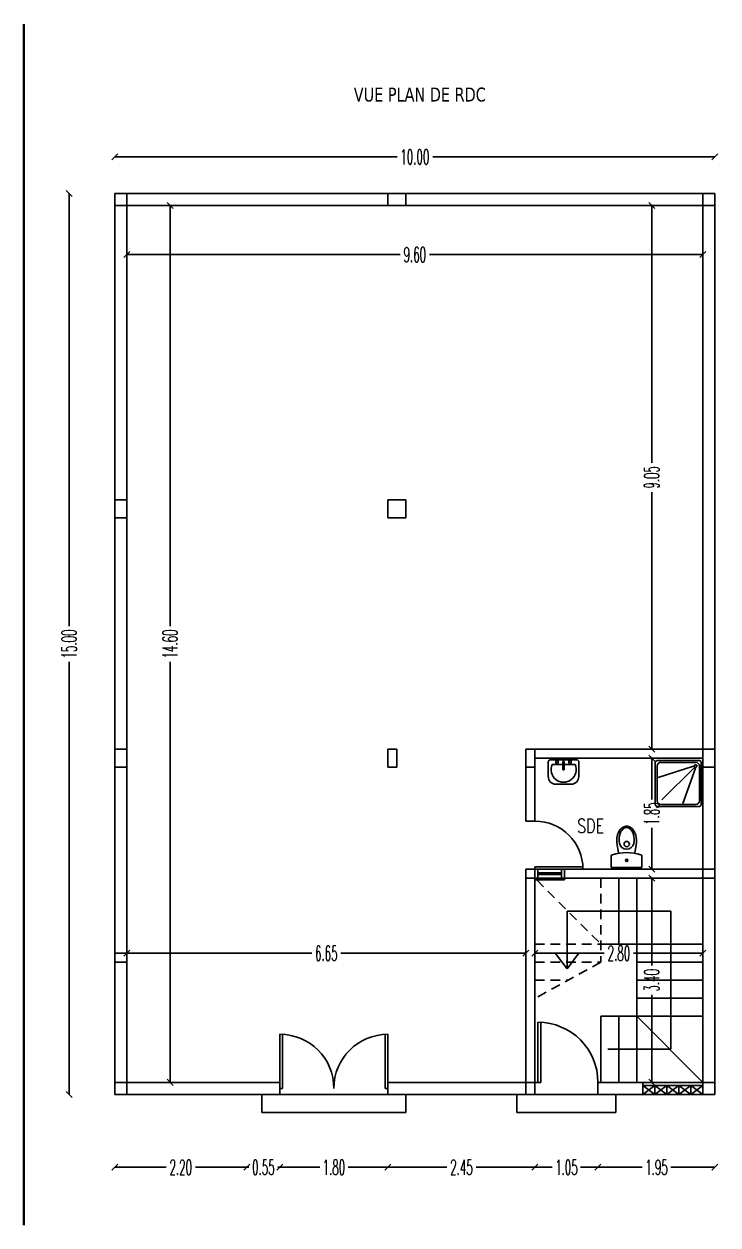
# Model space of a CAD drawing. Extents: x -110 to 3211, y -163 to 893.
# Drawn here: x 156.66 to 168.22, y 75.81 to 95.81 of the extents above; entities that cross this region are included whole.
import ezdxf

# ---------------------------------------------------------------- set-up
doc = ezdxf.new("R2010")
doc.units = 0
doc.header["$LTSCALE"] = 0.8
doc.header["$MEASUREMENT"] = 0
doc.linetypes.add('DASHED', pattern=[0.75, 0.5, -0.25])
doc.layers.get('0').update_dxf_attribs({"color": 5, "linetype": 'CONTINUOUS'})
doc.layers.get('DEFPOINTS').update_dxf_attribs({"linetype": 'CONTINUOUS'})
for name, color, linetype in [('DOOR', 3, 'CONTINUOUS'), ('DRAIN', 2, 'CONTINUOUS'), ('PIPE', 50, 'CONTINUOUS'), ('STR', 5, 'CONTINUOUS'), ('TEXT', 200, 'CONTINUOUS'), ('WALL', 6, 'CONTINUOUS'), ('WIN-PLN', 5, 'CONTINUOUS')]:
    doc.layers.add(name, color=color, linetype=linetype)
doc.styles.add('AYMAN-S', font='romant.shx', dxfattribs={"width": 0.7, "height": 0.15})
doc.styles.add('AYMOONY', font='romant.shx', dxfattribs={"width": 0.5})
doc.styles.add('ROMANT', font='ROMANC.SHX', dxfattribs={"width": 0.75})
doc.dimstyles.new('AYMAN-SIT', dxfattribs={"dimtxt": 0.25, "dimasz": 0.08, "dimexe": 0.18, "dimexo": 0.06, "dimgap": 0.05, "dimtad": 0, "dimzin": 1, "dimdsep": 46, "dimtxsty": 'AYMAN-S', "dimblk1": 'OBLIQUE', "dimblk2": 'OBLIQUE', "dimsah": 1, "dimcen": 0.09, "dimse1": 1, "dimse2": 1, "dimclrd": 256, "dimclre": 256, "dimclrt": 200, "dimadec": 0, "dimazin": 0, "dimtfac": 1, "dimtdec": 4, "dimtix": 1, "dimtmove": 0, "dimatfit": 3, "dimldrblk": 'OBLIQUE', "dimfxl": 1, "dimtolj": 1, "dimtzin": 0, "dimarcsym": 0})

# ---------------------------------------------------------------- blocks, each defined once
blk = doc.blocks.new('_OBLIQUE')
at = {"color": 0, "linetype": 'ByBlock'}
blk.add_line((-0.5, -0.5), (0.5, 0.5), dxfattribs=at)
blk = doc.blocks.new('*D87')
at = {"layer": 'DEFPOINTS', "color": 0, "ltscale": 0.8, "transparency": 16777216}
for p in [(158.317, 92.79), (159.089, 92.79), (158.317, 78.19)]:
    blk.add_point(p, dxfattribs=at)
at = {"layer": 'PIPE', "color": 7, "lineweight": -2, "ltscale": 0.8, "transparency": 16777216}
for p, q in [((159.089, 92.79), (159.089, 85.787)), ((159.089, 78.19), (159.089, 85.193))]:
    blk.add_line(p, q, dxfattribs=at)
at = {"layer": 'PIPE', "color": 7, "lineweight": -2, "ltscale": 0.8, "transparency": 16777216, "xscale": 0.1, "yscale": 0.1, "zscale": 0.1}
for p, rotation in [((159.089, 92.79), 90), ((159.089, 78.19), 270)]:
    blk.add_blockref('_OBLIQUE', p, dxfattribs=dict(at, rotation=rotation))
at = {"layer": 'PIPE', "color": 7, "ltscale": 0.8, "transparency": 16777216, "insert": (159.089, 85.49), "char_height": 0.25, "attachment_point": 5, "rotation": 90, "style": 'AYMOONY'}
blk.add_mtext('\\A1;14.60', dxfattribs=at)
blk = doc.blocks.new('*D88')
at = {"layer": 'DEFPOINTS', "color": 0, "ltscale": 0.8, "transparency": 16777216}
for p in [(157.407, 92.99), (158.167, 92.99), (158.167, 77.99)]:
    blk.add_point(p, dxfattribs=at)
at = {"layer": 'PIPE', "color": 7, "lineweight": -2, "ltscale": 0.8, "transparency": 16777216}
for p, q in [((157.407, 92.99), (157.407, 85.787)), ((157.407, 77.99), (157.407, 85.193))]:
    blk.add_line(p, q, dxfattribs=at)
at = {"layer": 'PIPE', "color": 7, "lineweight": -2, "ltscale": 0.8, "transparency": 16777216, "xscale": 0.1, "yscale": 0.1, "zscale": 0.1}
for p, rotation in [((157.407, 92.99), 90), ((157.407, 77.99), 270)]:
    blk.add_blockref('_OBLIQUE', p, dxfattribs=dict(at, rotation=rotation))
at = {"layer": 'PIPE', "color": 7, "ltscale": 0.8, "transparency": 16777216, "insert": (157.407, 85.49), "char_height": 0.25, "attachment_point": 5, "rotation": 90, "style": 'AYMOONY'}
blk.add_mtext('\\A1;15.00', dxfattribs=at)
blk = doc.blocks.new('*D89')
at = {"layer": 'DEFPOINTS', "color": 0, "ltscale": 0.8, "transparency": 16777216}
for p in [(168.167, 93.602), (158.167, 79.165), (168.167, 79.165)]:
    blk.add_point(p, dxfattribs=at)
at = {"layer": 'PIPE', "color": 7, "lineweight": -2, "ltscale": 0.8, "transparency": 16777216}
for p, q in [((158.167, 93.602), (162.87, 93.602)), ((168.167, 93.602), (163.464, 93.602))]:
    blk.add_line(p, q, dxfattribs=at)
at = {"layer": 'PIPE', "color": 7, "lineweight": -2, "ltscale": 0.8, "transparency": 16777216, "xscale": 0.1, "yscale": 0.1, "zscale": 0.1, "rotation": 180}
blk.add_blockref('_OBLIQUE', (158.167, 93.602), dxfattribs=at)
at = {"layer": 'PIPE', "color": 7, "lineweight": -2, "ltscale": 0.8, "transparency": 16777216, "xscale": 0.1, "yscale": 0.1, "zscale": 0.1}
blk.add_blockref('_OBLIQUE', (168.167, 93.602), dxfattribs=at)
at = {"layer": 'PIPE', "color": 7, "ltscale": 0.8, "transparency": 16777216, "insert": (163.167, 93.602), "char_height": 0.25, "attachment_point": 5, "style": 'AYMOONY'}
blk.add_mtext('\\A1;10.00', dxfattribs=at)
blk = doc.blocks.new('*D90')
at = {"layer": 'DEFPOINTS', "color": 0, "ltscale": 0.8, "transparency": 16777216}
for p in [(158.367, 91.975), (167.967, 91.975), (167.967, 91.975)]:
    blk.add_point(p, dxfattribs=at)
at = {"layer": 'PIPE', "color": 7, "lineweight": -2, "ltscale": 0.8, "transparency": 16777216}
for p, q in [((158.367, 91.975), (162.923, 91.975)), ((167.967, 91.975), (163.41, 91.975))]:
    blk.add_line(p, q, dxfattribs=at)
at = {"layer": 'PIPE', "color": 7, "lineweight": -2, "ltscale": 0.8, "transparency": 16777216, "xscale": 0.1, "yscale": 0.1, "zscale": 0.1, "rotation": 180}
blk.add_blockref('_OBLIQUE', (158.367, 91.975), dxfattribs=at)
at = {"layer": 'PIPE', "color": 7, "lineweight": -2, "ltscale": 0.8, "transparency": 16777216, "xscale": 0.1, "yscale": 0.1, "zscale": 0.1}
blk.add_blockref('_OBLIQUE', (167.967, 91.975), dxfattribs=at)
at = {"layer": 'PIPE', "color": 7, "ltscale": 0.8, "transparency": 16777216, "insert": (163.167, 91.975), "char_height": 0.25, "attachment_point": 5, "style": 'AYMOONY'}
blk.add_mtext('\\A1;9.60', dxfattribs=at)
blk = doc.blocks.new('*D91')
at = {"layer": 'DEFPOINTS', "color": 0, "ltscale": 0.8, "transparency": 16777216}
for p in [(167.114, 92.79), (167.904, 92.79), (168.017, 83.74)]:
    blk.add_point(p, dxfattribs=at)
at = {"layer": 'PIPE', "color": 7, "lineweight": -2, "ltscale": 0.8, "transparency": 16777216}
for p, q in [((167.114, 92.79), (167.114, 88.508)), ((167.114, 83.74), (167.114, 88.021))]:
    blk.add_line(p, q, dxfattribs=at)
at = {"layer": 'PIPE', "color": 7, "lineweight": -2, "ltscale": 0.8, "transparency": 16777216, "xscale": 0.1, "yscale": 0.1, "zscale": 0.1}
for p, rotation in [((167.114, 92.79), 90), ((167.114, 83.74), 270)]:
    blk.add_blockref('_OBLIQUE', p, dxfattribs=dict(at, rotation=rotation))
at = {"layer": 'PIPE', "color": 7, "ltscale": 0.8, "transparency": 16777216, "insert": (167.114, 88.265), "char_height": 0.25, "attachment_point": 5, "rotation": 90, "style": 'AYMOONY'}
blk.add_mtext('\\A1;9.05', dxfattribs=at)
blk = doc.blocks.new('D')
at = {"layer": 'DOOR', "color": 3}
for p, q in [((0, 1), (0, 0)), ((0.05, 0), (0.05, 0.999)), ((0, 0), (0.05, 0))]:
    blk.add_line(p, q, dxfattribs=at)
blk.add_arc((0, 0), 1, 0, 90, dxfattribs=at)
blk = doc.blocks.new('*D92')
at = {"layer": 'DEFPOINTS', "color": 0, "ltscale": 0.8, "transparency": 16777216}
for p in [(167.1, 83.59), (167.114, 81.74), (167.162, 81.74)]:
    blk.add_point(p, dxfattribs=at)
at = {"layer": 'PIPE', "color": 7, "lineweight": -2, "ltscale": 0.8, "transparency": 16777216}
for p, q in [((167.114, 83.59), (167.114, 82.902)), ((167.114, 81.74), (167.114, 82.427))]:
    blk.add_line(p, q, dxfattribs=at)
at = {"layer": 'PIPE', "color": 7, "lineweight": -2, "ltscale": 0.8, "transparency": 16777216, "xscale": 0.1, "yscale": 0.1, "zscale": 0.1}
for p, rotation in [((167.114, 83.59), 90), ((167.114, 81.74), 270)]:
    blk.add_blockref('_OBLIQUE', p, dxfattribs=dict(at, rotation=rotation))
at = {"layer": 'PIPE', "color": 7, "ltscale": 0.8, "transparency": 16777216, "insert": (167.114, 82.665), "char_height": 0.25, "attachment_point": 5, "rotation": 90, "style": 'AYMOONY'}
blk.add_mtext('\\A1;1.85', dxfattribs=at)
blk = doc.blocks.new('*D93')
at = {"layer": 'DEFPOINTS', "color": 0, "ltscale": 0.8, "transparency": 16777216}
for p in [(166.917, 81.59), (167.114, 81.59), (166.917, 78.19)]:
    blk.add_point(p, dxfattribs=at)
at = {"layer": 'PIPE', "color": 7, "lineweight": -2, "ltscale": 0.8, "transparency": 16777216}
for p, q in [((167.114, 81.59), (167.114, 80.133)), ((167.114, 78.19), (167.114, 79.646))]:
    blk.add_line(p, q, dxfattribs=at)
at = {"layer": 'PIPE', "color": 7, "lineweight": -2, "ltscale": 0.8, "transparency": 16777216, "xscale": 0.1, "yscale": 0.1, "zscale": 0.1}
for p, rotation in [((167.114, 81.59), 90), ((167.114, 78.19), 270)]:
    blk.add_blockref('_OBLIQUE', p, dxfattribs=dict(at, rotation=rotation))
at = {"layer": 'PIPE', "color": 7, "ltscale": 0.8, "transparency": 16777216, "insert": (167.114, 79.89), "char_height": 0.25, "attachment_point": 5, "rotation": 90, "style": 'AYMOONY'}
blk.add_mtext('\\A1;3.40', dxfattribs=at)
blk = doc.blocks.new('*D94')
at = {"layer": 'DEFPOINTS', "color": 0, "ltscale": 0.8, "transparency": 16777216}
for p in [(158.367, 80.34), (165.017, 80.34), (165.017, 80.34)]:
    blk.add_point(p, dxfattribs=at)
at = {"layer": 'PIPE', "color": 7, "lineweight": -2, "ltscale": 0.8, "transparency": 16777216}
for p, q in [((158.367, 80.34), (161.448, 80.34)), ((165.017, 80.34), (161.935, 80.34))]:
    blk.add_line(p, q, dxfattribs=at)
at = {"layer": 'PIPE', "color": 7, "lineweight": -2, "ltscale": 0.8, "transparency": 16777216, "xscale": 0.1, "yscale": 0.1, "zscale": 0.1, "rotation": 180}
blk.add_blockref('_OBLIQUE', (158.367, 80.34), dxfattribs=at)
at = {"layer": 'PIPE', "color": 7, "lineweight": -2, "ltscale": 0.8, "transparency": 16777216, "xscale": 0.1, "yscale": 0.1, "zscale": 0.1}
blk.add_blockref('_OBLIQUE', (165.017, 80.34), dxfattribs=at)
at = {"layer": 'PIPE', "color": 7, "ltscale": 0.8, "transparency": 16777216, "insert": (161.692, 80.34), "char_height": 0.25, "attachment_point": 5, "style": 'AYMOONY'}
blk.add_mtext('\\A1;6.65', dxfattribs=at)
blk = doc.blocks.new('*D95')
at = {"layer": 'DEFPOINTS', "color": 0, "ltscale": 0.8, "transparency": 16777216}
for p in [(165.167, 80.34), (167.967, 80.34), (167.967, 80.34)]:
    blk.add_point(p, dxfattribs=at)
at = {"layer": 'PIPE', "color": 7, "lineweight": -2, "ltscale": 0.8, "transparency": 16777216}
for p, q in [((165.167, 80.34), (166.323, 80.34)), ((167.967, 80.34), (166.81, 80.34))]:
    blk.add_line(p, q, dxfattribs=at)
at = {"layer": 'PIPE', "color": 7, "lineweight": -2, "ltscale": 0.8, "transparency": 16777216, "xscale": 0.1, "yscale": 0.1, "zscale": 0.1, "rotation": 180}
blk.add_blockref('_OBLIQUE', (165.167, 80.34), dxfattribs=at)
at = {"layer": 'PIPE', "color": 7, "lineweight": -2, "ltscale": 0.8, "transparency": 16777216, "xscale": 0.1, "yscale": 0.1, "zscale": 0.1}
blk.add_blockref('_OBLIQUE', (167.967, 80.34), dxfattribs=at)
at = {"layer": 'PIPE', "color": 7, "ltscale": 0.8, "transparency": 16777216, "insert": (166.567, 80.34), "char_height": 0.25, "attachment_point": 5, "style": 'AYMOONY'}
blk.add_mtext('\\A1;2.80', dxfattribs=at)
blk = doc.blocks.new('*D96')
at = {"layer": 'DEFPOINTS', "color": 0, "ltscale": 0.8, "transparency": 16777216}
for p in [(158.167, 77.99), (160.367, 77.99), (160.367, 76.775)]:
    blk.add_point(p, dxfattribs=at)
at = {"layer": 'PIPE', "color": 7, "lineweight": -2, "ltscale": 0.8, "transparency": 16777216}
for p, q in [((158.167, 76.775), (159.023, 76.775)), ((160.367, 76.775), (159.51, 76.775))]:
    blk.add_line(p, q, dxfattribs=at)
at = {"layer": 'PIPE', "color": 7, "lineweight": -2, "ltscale": 0.8, "transparency": 16777216, "xscale": 0.1, "yscale": 0.1, "zscale": 0.1, "rotation": 180}
blk.add_blockref('_OBLIQUE', (158.167, 76.775), dxfattribs=at)
at = {"layer": 'PIPE', "color": 7, "lineweight": -2, "ltscale": 0.8, "transparency": 16777216, "xscale": 0.1, "yscale": 0.1, "zscale": 0.1}
blk.add_blockref('_OBLIQUE', (160.367, 76.775), dxfattribs=at)
at = {"layer": 'PIPE', "color": 7, "ltscale": 0.8, "transparency": 16777216, "insert": (159.267, 76.775), "char_height": 0.25, "attachment_point": 5, "style": 'AYMOONY'}
blk.add_mtext('\\A1;2.20', dxfattribs=at)
blk = doc.blocks.new('*D97')
at = {"layer": 'DEFPOINTS', "color": 0, "ltscale": 0.8, "transparency": 16777216}
for p in [(160.918, 77.99), (162.718, 77.99), (162.718, 76.775)]:
    blk.add_point(p, dxfattribs=at)
at = {"layer": 'PIPE', "color": 7, "lineweight": -2, "ltscale": 0.8, "transparency": 16777216}
for p, q in [((160.918, 76.775), (161.581, 76.775)), ((162.718, 76.775), (162.056, 76.775))]:
    blk.add_line(p, q, dxfattribs=at)
at = {"layer": 'PIPE', "color": 7, "lineweight": -2, "ltscale": 0.8, "transparency": 16777216, "xscale": 0.1, "yscale": 0.1, "zscale": 0.1, "rotation": 180}
blk.add_blockref('_OBLIQUE', (160.918, 76.775), dxfattribs=at)
at = {"layer": 'PIPE', "color": 7, "lineweight": -2, "ltscale": 0.8, "transparency": 16777216, "xscale": 0.1, "yscale": 0.1, "zscale": 0.1}
blk.add_blockref('_OBLIQUE', (162.718, 76.775), dxfattribs=at)
at = {"layer": 'PIPE', "color": 7, "ltscale": 0.8, "transparency": 16777216, "insert": (161.818, 76.775), "char_height": 0.25, "attachment_point": 5, "style": 'AYMOONY'}
blk.add_mtext('\\A1;1.80', dxfattribs=at)
blk = doc.blocks.new('*D98')
at = {"layer": 'DEFPOINTS', "color": 0, "ltscale": 0.8, "transparency": 16777216}
for p in [(162.718, 77.99), (165.167, 77.99), (165.167, 76.775)]:
    blk.add_point(p, dxfattribs=at)
at = {"layer": 'PIPE', "color": 7, "lineweight": -2, "ltscale": 0.8, "transparency": 16777216}
for p, q in [((162.718, 76.775), (163.699, 76.775)), ((165.167, 76.775), (164.186, 76.775))]:
    blk.add_line(p, q, dxfattribs=at)
at = {"layer": 'PIPE', "color": 7, "lineweight": -2, "ltscale": 0.8, "transparency": 16777216, "xscale": 0.1, "yscale": 0.1, "zscale": 0.1, "rotation": 180}
blk.add_blockref('_OBLIQUE', (162.718, 76.775), dxfattribs=at)
at = {"layer": 'PIPE', "color": 7, "lineweight": -2, "ltscale": 0.8, "transparency": 16777216, "xscale": 0.1, "yscale": 0.1, "zscale": 0.1}
blk.add_blockref('_OBLIQUE', (165.167, 76.775), dxfattribs=at)
at = {"layer": 'PIPE', "color": 7, "ltscale": 0.8, "transparency": 16777216, "insert": (163.943, 76.775), "char_height": 0.25, "attachment_point": 5, "style": 'AYMOONY'}
blk.add_mtext('\\A1;2.45', dxfattribs=at)
blk = doc.blocks.new('*D99')
at = {"layer": 'DEFPOINTS', "color": 0, "ltscale": 0.8, "transparency": 16777216}
for p in [(165.167, 77.99), (166.217, 77.99), (166.217, 76.775)]:
    blk.add_point(p, dxfattribs=at)
at = {"layer": 'PIPE', "color": 7, "lineweight": -2, "ltscale": 0.8, "transparency": 16777216}
for p, q in [((165.167, 76.775), (165.454, 76.775)), ((166.217, 76.775), (165.929, 76.775))]:
    blk.add_line(p, q, dxfattribs=at)
at = {"layer": 'PIPE', "color": 7, "lineweight": -2, "ltscale": 0.8, "transparency": 16777216, "xscale": 0.1, "yscale": 0.1, "zscale": 0.1, "rotation": 180}
blk.add_blockref('_OBLIQUE', (165.167, 76.775), dxfattribs=at)
at = {"layer": 'PIPE', "color": 7, "lineweight": -2, "ltscale": 0.8, "transparency": 16777216, "xscale": 0.1, "yscale": 0.1, "zscale": 0.1}
blk.add_blockref('_OBLIQUE', (166.217, 76.775), dxfattribs=at)
at = {"layer": 'PIPE', "color": 7, "ltscale": 0.8, "transparency": 16777216, "insert": (165.692, 76.775), "char_height": 0.25, "attachment_point": 5, "style": 'AYMOONY'}
blk.add_mtext('\\A1;1.05', dxfattribs=at)
blk = doc.blocks.new('*D100')
at = {"layer": 'DEFPOINTS', "color": 0, "ltscale": 0.8, "transparency": 16777216}
for p in [(166.217, 77.99), (168.167, 77.99), (168.167, 76.775)]:
    blk.add_point(p, dxfattribs=at)
at = {"layer": 'PIPE', "color": 7, "lineweight": -2, "ltscale": 0.8, "transparency": 16777216}
for p, q in [((166.217, 76.775), (166.954, 76.775)), ((168.167, 76.775), (167.429, 76.775))]:
    blk.add_line(p, q, dxfattribs=at)
at = {"layer": 'PIPE', "color": 7, "lineweight": -2, "ltscale": 0.8, "transparency": 16777216, "xscale": 0.1, "yscale": 0.1, "zscale": 0.1, "rotation": 180}
blk.add_blockref('_OBLIQUE', (166.217, 76.775), dxfattribs=at)
at = {"layer": 'PIPE', "color": 7, "lineweight": -2, "ltscale": 0.8, "transparency": 16777216, "xscale": 0.1, "yscale": 0.1, "zscale": 0.1}
blk.add_blockref('_OBLIQUE', (168.167, 76.775), dxfattribs=at)
at = {"layer": 'PIPE', "color": 7, "ltscale": 0.8, "transparency": 16777216, "insert": (167.192, 76.775), "char_height": 0.25, "attachment_point": 5, "style": 'AYMOONY'}
blk.add_mtext('\\A1;1.95', dxfattribs=at)
blk = doc.blocks.new('*D124')
at = {"layer": 'DEFPOINTS', "color": 0, "ltscale": 0.8, "transparency": 16777216}
for p in [(160.367, 77.99), (160.918, 77.99), (160.918, 76.775)]:
    blk.add_point(p, dxfattribs=at)
at = {"layer": 'PIPE', "color": 7, "lineweight": -2, "ltscale": 0.8, "transparency": 16777216}
for p, q in [((160.367, 76.775), (160.267, 76.775)), ((160.367, 76.775), (160.399, 76.775)), ((160.918, 76.775), (160.886, 76.775)), ((160.918, 76.775), (161.018, 76.775))]:
    blk.add_line(p, q, dxfattribs=at)
at = {"layer": 'PIPE', "color": 7, "lineweight": -2, "ltscale": 0.8, "transparency": 16777216, "xscale": 0.1, "yscale": 0.1, "zscale": 0.1}
blk.add_blockref('_OBLIQUE', (160.367, 76.775), dxfattribs=at)
at = {"layer": 'PIPE', "color": 7, "lineweight": -2, "ltscale": 0.8, "transparency": 16777216, "xscale": 0.1, "yscale": 0.1, "zscale": 0.1, "rotation": 180}
blk.add_blockref('_OBLIQUE', (160.918, 76.775), dxfattribs=at)
at = {"layer": 'PIPE', "color": 7, "ltscale": 0.8, "transparency": 16777216, "insert": (160.643, 76.775), "char_height": 0.25, "attachment_point": 5, "style": 'AYMOONY'}
blk.add_mtext('\\A1;0.55', dxfattribs=at)

msp = doc.modelspace()

# ---------------------------------------------------------------- hatches: boundary and pattern name
at = {"layer": 'WIN-PLN', "ltscale": 0.8}
h = msp.add_hatch(dxfattribs=at)
h.set_pattern_fill('NET', color=256, scale=0.1, angle=45, style=0)
h.set_pattern_definition([(45, (-0.555794, -20.831637), (-0.0088388348, 0.0088388348), []), (135, (-0.555794, -20.831637), (-0.0088388348, -0.0088388348), [])])
h.paths.add_polyline_path([(165.659, 81.56), (165.659, 81.59), (165.167, 81.59), (165.167, 81.56)])

# ---------------------------------------------------------------- linework, layer by layer
at = {"color": 5, "lineweight": 40}
msp.add_line((156.655, 95.814), (156.655, 75.814), dxfattribs=at)
for p, q in [((165.389, 83.281), (165.389, 83.524)), ((165.427, 83.562), (165.861, 83.562)), ((165.453, 83.482), (165.631, 83.482)), ((165.516, 83.507), (165.516, 83.545)), ((165.516, 83.545), (165.555, 83.545)), ((165.555, 83.507), (165.516, 83.507)), ((165.555, 83.545), (165.555, 83.507)), ((165.631, 83.533), (165.657, 83.533)), ((165.631, 83.392), (165.631, 83.533)), ((165.657, 83.431), (165.631, 83.431)), ((165.657, 83.533), (165.657, 83.392)), ((165.657, 83.482), (165.835, 83.482)), ((165.771, 83.545), (165.733, 83.545)), ((165.733, 83.545), (165.733, 83.507)), ((165.733, 83.507), (165.771, 83.507)), ((165.771, 83.507), (165.771, 83.545)), ((165.899, 83.524), (165.899, 83.281)), ((167.172, 82.816), (167.172, 83.519)), ((167.203, 83.55), (167.907, 83.55)), ((167.203, 82.877), (167.203, 83.458)), ((167.807, 83.458), (167.218, 83.267)), ((167.264, 83.519), (167.845, 83.519)), ((167.823, 83.435), (167.279, 82.892)), ((167.845, 83.42), (167.631, 82.831)), ((167.907, 83.458), (167.907, 82.877)), ((167.937, 83.519), (167.937, 82.816)), ((165.657, 83.392), (165.631, 83.392)), ((165.771, 83.154), (165.516, 83.154)), ((167.845, 82.816), (167.264, 82.816)), ((167.907, 82.785), (167.203, 82.785)), ((166.537, 82.145), (166.561, 82.004)), ((166.853, 82.145), (166.829, 82.004)), ((166.44, 81.962), (166.44, 81.77)), ((166.95, 81.77), (166.95, 81.962)), ((166.44, 81.77), (166.95, 81.77))]:
    msp.add_line(p, q)
msp.add_lwpolyline([(166.537, 82.145, -0.118499), (166.543, 82.31, -0.081032), (166.578, 82.384, -0.107012), (166.635, 82.439, -0.137195), (166.695, 82.455, -0.137195), (166.754, 82.439, -0.107012), (166.811, 82.384, -0.081032), (166.846, 82.31, -0.118499), (166.853, 82.145, -0.069003)], format="xyb")
msp.add_lwpolyline([(166.575, 82.17, -0.118499), (166.581, 82.316, -0.081032), (166.61, 82.38, -0.107012), (166.655, 82.423, -0.137195), (166.695, 82.434, -0.137195), (166.734, 82.423, -0.107012), (166.779, 82.38, -0.081032), (166.808, 82.316, -0.118499), (166.814, 82.17, -0.820787)], format="xyb", close=True)
for centre, radius in [((167.845, 83.458), 0.023), ((166.697, 82.158), 0.045), ((166.697, 81.885), 0.02)]:
    msp.add_circle(centre, radius)
for centre, radius, start, end in [((165.427, 83.524), 0.0382, 90, 180), ((165.644, 83.397), 0.209, 156.067, 23.933), ((165.861, 83.524), 0.0382, 0, 90), ((167.203, 83.519), 0.0306, 90, 180), ((167.264, 83.458), 0.0612, 90, 180), ((167.845, 83.458), 0.0612, 0, 90), ((167.907, 83.519), 0.0306, 0, 90), ((165.516, 83.281), 0.127, 180, 270), ((165.771, 83.281), 0.127, 270, 0), ((167.203, 82.816), 0.0306, 180, 270), ((167.264, 82.877), 0.0612, 180, 270), ((167.845, 82.877), 0.0612, 270, 0), ((167.907, 82.816), 0.0306, 270, 0), ((166.695, 81.227), 0.789, 72.57, 107.4367), ((166.458, 81.962), 0.0185, 90.0033, 180.0033), ((166.931, 81.962), 0.0185, 0.0033, 90.0033)]:
    msp.add_arc(centre, radius, start, end)
at = {"layer": 'DOOR', "ltscale": 0.8}
for p, q in [((164.967, 78.19), (165.017, 78.19)), ((165.167, 78.19), (165.217, 78.19))]:
    msp.add_line(p, q, dxfattribs=at)
at = {"layer": 'DRAIN', "color": 7, "ltscale": 0.8}
for p, q in [((166.967, 78.14), (166.967, 78.19)), ((166.967, 77.99), (167.162, 78.14)), ((167.167, 77.99), (166.967, 78.14)), ((166.967, 78.14), (167.967, 78.14)), ((167.167, 77.99), (167.362, 78.14)), ((167.367, 77.99), (167.167, 78.14)), ((167.367, 77.99), (167.562, 78.14)), ((167.567, 77.99), (167.367, 78.14)), ((167.567, 77.99), (167.762, 78.14)), ((167.767, 77.99), (167.567, 78.14)), ((167.767, 77.99), (167.962, 78.14)), ((167.967, 77.99), (167.767, 78.14))]:
    msp.add_line(p, q, dxfattribs=at)
at = {"layer": 'PIPE', "color": 7, "ltscale": 0.8}
for p, q in [((167.43, 81.04), (165.703, 81.04)), ((165.703, 80.082), (165.703, 81.04)), ((167.43, 78.74), (167.43, 81.04)), ((165.703, 80.082), (165.512, 80.333)), ((165.703, 80.082), (165.895, 80.333)), ((167.43, 78.74), (166.384, 78.74))]:
    msp.add_line(p, q, dxfattribs=at)
at = {"layer": 'STR', "color": 252, "linetype": 'DASHED', "ltscale": 0.4}
for p, q in [((165.197, 81.56), (166.267, 80.49)), ((166.267, 81.59), (166.267, 80.19)), ((165.167, 80.49), (166.267, 80.49)), ((165.167, 80.19), (166.267, 80.19)), ((166.267, 80.19), (165.167, 79.59)), ((165.167, 79.89), (165.717, 79.89))]:
    msp.add_line(p, q, dxfattribs=at)
at = {"layer": 'STR', "color": 252}
for p, q in [((166.567, 81.59), (166.567, 80.49)), ((166.867, 81.59), (166.867, 80.49)), ((166.267, 80.49), (167.967, 80.49)), ((166.867, 79.29), (166.867, 80.49)), ((166.867, 80.19), (167.967, 80.19)), ((166.867, 79.89), (167.967, 79.89)), ((166.867, 79.59), (167.967, 79.59)), ((166.267, 79.29), (167.967, 79.29)), ((166.267, 79.29), (166.267, 78.19)), ((166.567, 79.29), (166.567, 78.19)), ((166.867, 79.29), (166.867, 78.19)), ((166.867, 79.29), (167.967, 78.19)), ((160.618, 77.99), (160.618, 77.69)), ((162.718, 77.99), (160.918, 77.99)), ((163.018, 77.99), (163.018, 77.69)), ((164.867, 77.99), (164.867, 77.69)), ((166.217, 77.99), (165.167, 77.99)), ((166.517, 77.99), (166.517, 77.69)), ((163.018, 77.69), (160.618, 77.69)), ((166.517, 77.69), (164.867, 77.69))]:
    msp.add_line(p, q, dxfattribs=at)
at = {"layer": 'WALL'}
for p, q in [((158.167, 92.99), (158.167, 77.99)), ((158.167, 92.99), (168.167, 92.99)), ((158.167, 92.99), (158.167, 79.165)), ((158.367, 92.99), (158.367, 77.99)), ((162.718, 92.79), (162.718, 92.99)), ((163.018, 92.79), (163.018, 92.99)), ((167.967, 92.99), (167.967, 82.64)), ((168.167, 92.99), (168.167, 82.64)), ((158.167, 92.79), (162.718, 92.79)), ((162.868, 92.79), (162.718, 92.79)), ((162.868, 92.79), (168.167, 92.79)), ((158.167, 91.79), (158.167, 91.715)), ((158.167, 91.79), (158.167, 91.715)), ((158.167, 91.64), (158.167, 91.715)), ((158.167, 91.64), (158.167, 91.715)), ((158.167, 87.89), (158.367, 87.89)), ((162.718, 87.89), (163.018, 87.89)), ((162.718, 87.89), (162.718, 87.59)), ((163.018, 87.59), (163.018, 87.89)), ((158.167, 87.59), (158.367, 87.59)), ((162.718, 87.59), (163.018, 87.59)), ((158.167, 83.74), (158.367, 83.74)), ((162.718, 83.74), (162.868, 83.74)), ((162.718, 83.74), (162.718, 83.44)), ((162.868, 83.74), (162.868, 83.44)), ((165.017, 83.74), (168.167, 83.74)), ((165.017, 83.74), (165.017, 82.54)), ((165.167, 83.74), (165.167, 82.54)), ((158.167, 83.44), (158.367, 83.44)), ((162.718, 83.44), (162.868, 83.44)), ((165.017, 83.44), (165.167, 83.44)), ((165.167, 83.59), (167.967, 83.59)), ((167.967, 83.44), (168.167, 83.44)), ((167.967, 82.64), (167.967, 78.14)), ((168.167, 82.64), (168.167, 77.99)), ((165.167, 82.54), (165.017, 82.54)), ((165.017, 81.74), (168.167, 81.74)), ((165.017, 81.74), (165.017, 77.99)), ((165.167, 81.74), (165.167, 77.99)), ((165.659, 81.74), (165.659, 81.59)), ((165.017, 81.59), (168.167, 81.59)), ((158.167, 80.34), (158.367, 80.34)), ((158.167, 80.19), (158.367, 80.19)), ((158.167, 78.19), (160.918, 78.19)), ((160.918, 78.19), (160.918, 77.99)), ((162.718, 78.19), (165.017, 78.19)), ((162.718, 78.19), (162.718, 77.99)), ((163.967, 78.19), (162.868, 78.19)), ((165.167, 78.19), (165.017, 78.19)), ((166.217, 78.19), (168.167, 78.19)), ((166.217, 78.19), (166.217, 77.99)), ((167.967, 78.14), (167.967, 77.99)), ((158.167, 77.99), (160.918, 77.99)), ((162.718, 77.99), (165.017, 77.99)), ((163.967, 77.99), (162.868, 77.99)), ((165.167, 77.99), (165.017, 77.99)), ((166.217, 77.99), (168.017, 77.99)), ((168.017, 77.99), (168.167, 77.99)), ((168.017, 77.99), (168.167, 77.99)), ((168.017, 77.99), (168.167, 77.99))]:
    msp.add_line(p, q, dxfattribs=at)
at = {"layer": 'WALL', "color": 7}
for p, q in [((166.967, 78.14), (166.967, 77.99)), ((167.167, 78.14), (167.167, 77.99)), ((167.367, 78.14), (167.367, 77.99)), ((167.567, 78.14), (167.567, 77.99)), ((167.767, 78.14), (167.767, 77.99))]:
    msp.add_line(p, q, dxfattribs=at)
at = {"layer": 'WIN-PLN', "ltscale": 0.8}
for p, q in [((165.217, 81.74), (165.217, 81.59)), ((165.609, 81.68), (165.217, 81.68)), ((165.609, 81.65), (165.217, 81.65)), ((165.609, 81.74), (165.609, 81.59)), ((165.659, 81.56), (165.167, 81.56)), ((165.659, 81.59), (165.659, 81.56))]:
    msp.add_line(p, q, dxfattribs=at)

# ---------------------------------------------------------------- block references
at = {"layer": 'DOOR', "ltscale": 0.8, "xscale": -0.799999999999983, "yscale": 0.8000000000000114, "zscale": 0.8, "rotation": 270}
msp.add_blockref('D', (165.167, 81.74), dxfattribs=at)
at = {"layer": 'DOOR', "ltscale": 0.8}
msp.add_blockref('D', (165.217, 78.19), dxfattribs=at)
for p, xscale, yscale, zscale in [((160.918, 78.09), 0.8999999999999773, 0.8999999999999773, 0.8999999999999773), ((162.718, 78.09), -0.9000000000000057, 0.9000000000000057, 0.9000000000000057)]:
    msp.add_blockref('D', p, dxfattribs=dict(at, xscale=xscale, yscale=yscale, zscale=zscale))

# ---------------------------------------------------------------- texts
at = {"layer": 'TEXT', "color": 7, "ltscale": 61, "style": 'ROMANT', "width": 0.75}
msp.add_text('SDE', height=0.2334, dxfattribs=at).set_placement((165.87, 82.345))
at = {"layer": 'TEXT', "color": 7, "ltscale": 61, "insert": (160.431, 94.757), "char_height": 0.23338, "width": 5.65342, "attachment_point": 1, "style": 'ROMANT'}
msp.add_mtext('\\pi1.7182;{\\fVerdana|b0|i0|c0|p34;VUE PLAN DE RDC }', dxfattribs=at)

# ---------------------------------------------------------------- dimensions: what is measured, and where the dimension line sits
at = {"layer": 'PIPE', "ltscale": 0.8}
for base, p1, p2, override, picture, middle in [((168.167, 93.602), (158.167, 79.165), (168.167, 79.165), {"dimasz": 0.1, "dimexe": 0.006, "dimtxsty": 'AYMOONY', "dimclrd": 7, "dimclrt": 7, "dimtdec": 2}, '*D89', (163.167, 93.602)), ((167.967, 91.975), (158.367, 91.975), (167.967, 91.975), {"dimasz": 0.1, "dimexe": 0.006, "dimtxsty": 'AYMOONY', "dimclrd": 7, "dimclrt": 7, "dimtdec": 2}, '*D90', (163.167, 91.975)), ((165.017, 80.34), (158.367, 80.34), (165.017, 80.34), {"dimasz": 0.1, "dimexe": 0.006, "dimtxsty": 'AYMOONY', "dimclrd": 7, "dimclrt": 7, "dimtdec": 2}, '*D94', (161.692, 80.34)), ((167.967, 80.34), (165.167, 80.34), (167.967, 80.34), {"dimasz": 0.1, "dimexe": 0.006, "dimtxsty": 'AYMOONY', "dimclrd": 7, "dimclrt": 7, "dimtdec": 2}, '*D95', (166.567, 80.34)), ((160.367, 76.775), (158.167, 77.99), (160.367, 77.99), {"dimasz": 0.1, "dimexe": 0.006, "dimtxsty": 'AYMOONY', "dimclrd": 7, "dimclrt": 7, "dimtdec": 2}, '*D96', (159.267, 76.775)), ((162.718, 76.775), (160.918, 77.99), (162.718, 77.99), {"dimasz": 0.1, "dimexe": 0.006, "dimtxsty": 'AYMOONY', "dimclrd": 7, "dimclrt": 7, "dimtdec": 2, "dimtmove": 1}, '*D97', (161.818, 76.775)), ((165.167, 76.775), (162.718, 77.99), (165.167, 77.99), {"dimasz": 0.1, "dimexe": 0.006, "dimtxsty": 'AYMOONY', "dimclrd": 7, "dimclrt": 7, "dimtdec": 2, "dimtmove": 1}, '*D98', (163.943, 76.775)), ((166.217, 76.775), (165.167, 77.99), (166.217, 77.99), {"dimasz": 0.1, "dimexe": 0.006, "dimtxsty": 'AYMOONY', "dimclrd": 7, "dimclrt": 7, "dimtdec": 2, "dimtmove": 1}, '*D99', (165.692, 76.775)), ((168.167, 76.775), (166.217, 77.99), (168.167, 77.99), {"dimasz": 0.1, "dimexe": 0.006, "dimtxsty": 'AYMOONY', "dimclrd": 7, "dimclrt": 7, "dimtdec": 2, "dimtmove": 1}, '*D100', (167.192, 76.775))]:
    dim = msp.add_linear_dim(base=base, p1=p1, p2=p2, dimstyle='AYMAN-SIT', override=override, dxfattribs=at)
    dim.commit()
    dim.dimension.update_dxf_attribs({"geometry": picture, "text_midpoint": middle})
for base, p1, p2, picture, middle in [((157.407, 92.99), (158.167, 77.99), (158.167, 92.99), '*D88', (157.407, 85.49)), ((167.114, 92.79), (168.017, 83.74), (167.904, 92.79), '*D91', (167.114, 88.265)), ((167.114, 81.74), (167.1, 83.59), (167.162, 81.74), '*D92', (167.114, 82.665)), ((167.114, 81.59), (166.917, 78.19), (166.917, 81.59), '*D93', (167.114, 79.89))]:
    dim = msp.add_linear_dim(base=base, p1=p1, p2=p2, angle=270, dimstyle='AYMAN-SIT', override={"dimasz": 0.1, "dimexe": 0.006, "dimtxsty": 'AYMOONY', "dimclrd": 7, "dimclrt": 7, "dimtdec": 2}, dxfattribs=at)
    dim.commit()
    dim.dimension.update_dxf_attribs({"geometry": picture, "text_midpoint": middle})
for p1, p2, distance, picture, middle in [((158.317, 78.19), (158.317, 92.79), -0.772, '*D87', (159.089, 85.49)), ((160.367, 77.99), (160.918, 77.99), -1.215, '*D124', (160.643, 76.775))]:
    dim = msp.add_aligned_dim(p1=p1, p2=p2, distance=distance, dimstyle='AYMAN-SIT', override={"dimasz": 0.1, "dimexe": 0.006, "dimtxsty": 'AYMOONY', "dimclrd": 7, "dimclrt": 7, "dimtdec": 2}, dxfattribs=at)
    dim.commit()
    dim.dimension.update_dxf_attribs({"geometry": picture, "text_midpoint": middle})

doc.saveas('drawing.dxf')
